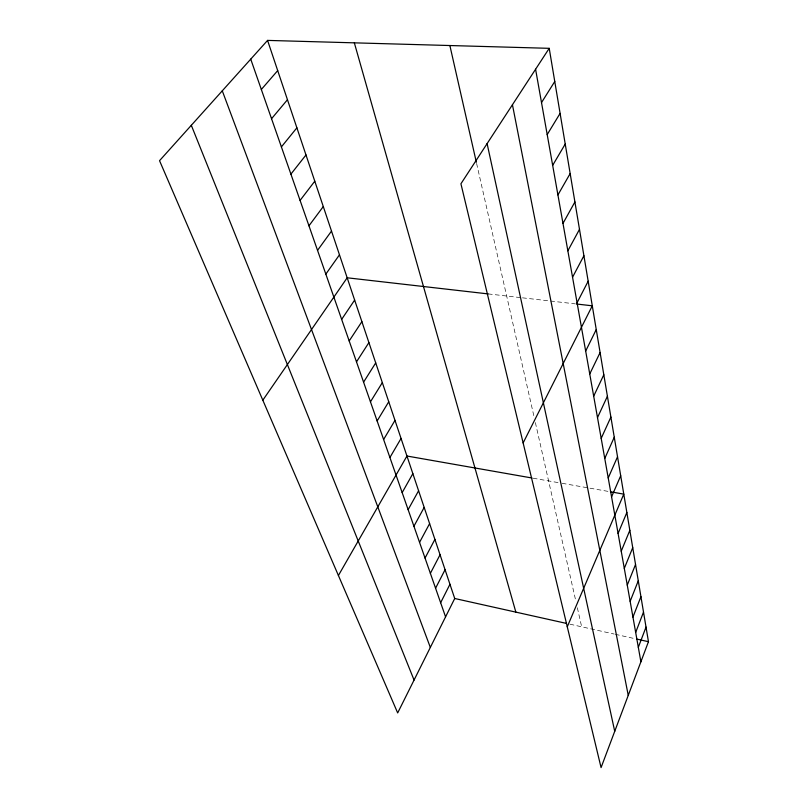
<?xml version="1.0" encoding="UTF-8"?>
<svg xmlns="http://www.w3.org/2000/svg" width="808" height="808" viewBox="0 0 808 808"><rect width="100%" height="100%" fill="white"/><g stroke="black" fill="none" stroke-linecap="round" stroke-linejoin="round"><path stroke-width="0.61" stroke-dasharray="4.04 3.03" d="M488.234 293.92L521.271 297.687M522.493 297.829L575.306 303.869M533.139 478.205L560.914 483.083M562.146 483.305L609.222 491.577M569.953 624.19L614.151 634.048M615.322 634.31L635.381 638.785M476.609 163.448L534.31 417.918M535.371 422.584L575.791 600.889M577.346 607.757L581.669 626.806"/><path stroke-width="1.21" d="M549.218 48.329L648.46 641.693L601.071 767.6L460.924 183.78L549.218 48.329L267.569 40.4L159.54 160.681L397.677 712.939L454.722 598.496L267.569 40.4M638.32 647.319L646.026 627.099M635.674 632.422L643.511 612.09M632.947 617.1L640.936 596.668M630.149 601.334L638.28 580.8M627.26 585.113L635.543 564.469M624.291 568.398L632.735 547.662M621.231 551.187L629.836 530.351M618.08 533.442L626.856 512.514M567.266 626.786L623.786 494.132L610.434 491.789M611.575 496.839L620.706 475.75M608.222 477.962L617.534 456.793M604.758 458.479L614.262 437.239M601.182 438.38L610.899 417.079M597.496 417.615L607.414 396.253M593.688 396.162L603.818 374.761M589.739 373.983L600.102 352.541M585.669 351.046L596.254 329.573M440.643 602.717L449.955 584.285M523.14 442.935L592.284 305.808L576.518 304.01M435.573 588.224L445.067 569.711M577.074 302.707L588.173 281.214M430.381 573.347L440.047 554.753M572.549 277.225L583.911 255.742M425.038 558.065L434.906 539.39M419.554 542.37L429.614 523.614M567.852 250.803L579.498 229.341M413.918 526.24L424.18 507.414M408.131 509.656L418.594 490.759M562.984 223.392L574.912 201.96M402.172 492.597L412.858 473.639M338.411 575.498L406.949 456.025L531.947 477.993M557.924 194.92L570.165 173.558M389.911 457.52L401.051 438.451M552.662 165.347L565.226 144.056M383.618 439.491L394.991 420.372M377.134 420.938L388.749 401.768M547.198 134.583L560.096 113.393M370.458 401.829L382.325 382.618M363.58 382.144L375.72 362.903M541.511 102.576L554.763 81.507M356.5 361.863L368.902 342.592M349.187 340.946L361.883 321.655M341.653 319.372L354.651 300.061M262.822 400.192L347.177 277.79L488.234 293.92M325.836 274.114L339.471 254.813M317.544 250.359L331.512 231.068M308.959 225.796L323.291 206.545M300.091 200.404L314.787 181.194M290.91 174.124L305.99 154.964M281.396 146.904L296.889 127.826M271.549 118.705L287.466 99.717M261.337 89.476L277.7 70.599M454.722 598.496L566.428 623.402M636.573 639.047L648.46 641.693M191.314 125.301L414.06 680.073M222.281 90.829L430.331 647.42M250.733 59.146L445.572 616.847M354.338 42.844L515.857 612.131M449.874 45.531L476.346 162.246M487.103 143.622L614.726 731.331M512.444 104.747L628.25 695.385M535.583 69.236L640.895 661.813"/></g></svg>
